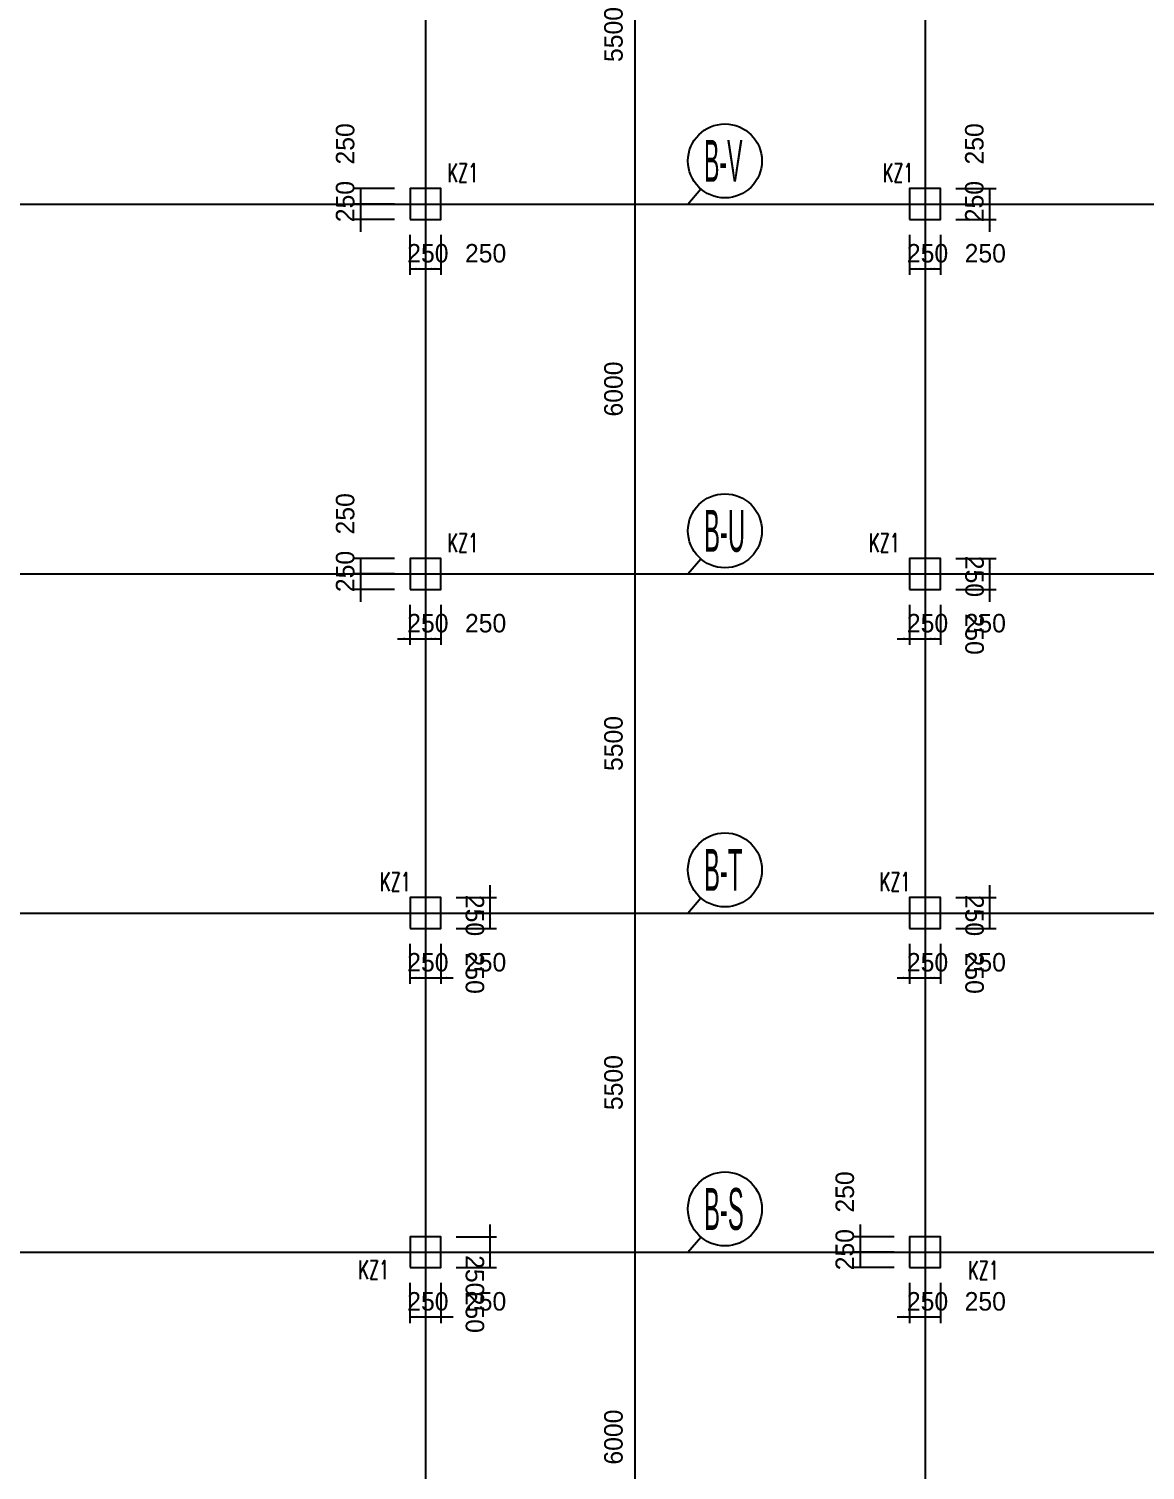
# Model space of a CAD drawing. Extents: x 387171 to 699106, y 11966 to 245688.
# Drawn here: x 556629 to 574726, y 175551 to 198930 of the extents above; entities that cross this region are included whole.
import ezdxf

# ---------------------------------------------------------------- set-up
doc = ezdxf.new("R2010")
doc.units = 0
doc.header["$LTSCALE"] = 100
doc.header["$MEASUREMENT"] = 0
for name, color, linetype in [('COLU', 7, 'Continuous'), ('DIM', 3, 'Continuous'), ('DOTE', 253, 'Continuous'), ('L-AXIS', 3, 'Continuous'), ('NUM', 7, 'Continuous')]:
    doc.layers.add(name, color=color, linetype=linetype)
doc.styles.get("Standard").update_dxf_attribs({"font": 'standard'})
doc.styles.add('tk', font='tk')
doc.dimstyles.get("Standard").update_dxf_attribs({"dimtxt": 300, "dimasz": 100, "dimexe": 100, "dimexo": 250, "dimgap": 100, "dimtad": 0, "dimtoh": 1, "dimdec": 0, "dimdsep": 46, "dimcen": 0.09, "dimclrt": 7, "dimadec": 0, "dimazin": 0, "dimtfac": 1, "dimtdec": 4, "dimtofl": 0, "dimtmove": 0, "dimatfit": 3, "dimfxl": 1, "dimtolj": 1, "dimtzin": 0, "dimarcsym": 0})

# ---------------------------------------------------------------- blocks, each defined once
blk = doc.blocks.new('*D580')
at = {"layer": 'L-AXIS', "color": 0, "linetype": 'ByBlock', "lineweight": -2}
for p, q in [((565446, 190088), (566558, 190088)), ((566458, 184588), (566458, 190088)), ((565446, 184588), (566558, 184588))]:
    blk.add_line(p, q, dxfattribs=at)
for points in [[(566458, 190088), (566474, 189988), (566441, 189988)], [(566458, 184588), (566441, 184688), (566474, 184688)]]:
    blk.add_solid(points, dxfattribs=at)
at = {"layer": 'L-AXIS', "color": 7, "linetype": 'Continuous', "lineweight": -2, "insert": (566108, 187338), "char_height": 300, "width": 780, "attachment_point": 5, "rotation": 90, "style": 'tk'}
blk.add_mtext('5500', dxfattribs=at)
blk = doc.blocks.new('_AXISO')
blk.add_circle((0, 0), 0.5)
blk = doc.blocks.new('*D472')
at = {"layer": 'L-AXIS', "color": 0, "linetype": 'ByBlock', "lineweight": -2}
for p, q in [((565446, 184588), (566558, 184588)), ((566458, 179088), (566458, 184588)), ((565446, 179088), (566558, 179088))]:
    blk.add_line(p, q, dxfattribs=at)
for points in [[(566458, 184588), (566474, 184488), (566441, 184488)], [(566458, 179088), (566441, 179188), (566474, 179188)]]:
    blk.add_solid(points, dxfattribs=at)
at = {"layer": 'L-AXIS', "color": 7, "linetype": 'Continuous', "lineweight": -2, "insert": (566108, 181838), "char_height": 300, "width": 780, "attachment_point": 5, "rotation": 90, "style": 'tk'}
blk.add_mtext('5500', dxfattribs=at)
blk = doc.blocks.new('*D1423')
at = {"layer": 'L-AXIS', "color": 0, "linetype": 'ByBlock', "lineweight": -2}
for p, q in [((565446, 179088), (566558, 179088)), ((566458, 173088), (566458, 179088)), ((565446, 173088), (566558, 173088))]:
    blk.add_line(p, q, dxfattribs=at)
for points in [[(566458, 179088), (566474, 178988), (566441, 178988)], [(566458, 173088), (566441, 173188), (566474, 173188)]]:
    blk.add_solid(points, dxfattribs=at)
at = {"layer": 'L-AXIS', "color": 7, "linetype": 'Continuous', "lineweight": -2, "insert": (566108, 176088), "char_height": 300, "width": 770, "attachment_point": 5, "rotation": 90, "style": 'tk'}
blk.add_mtext('6000', dxfattribs=at)
blk = doc.blocks.new('*D999')
at = {"layer": 'L-AXIS', "color": 0, "linetype": 'ByBlock', "lineweight": -2}
for p, q in [((565446, 201588), (566558, 201588)), ((566458, 196088), (566458, 201588)), ((565446, 196088), (566558, 196088))]:
    blk.add_line(p, q, dxfattribs=at)
for points in [[(566458, 201588), (566474, 201488), (566441, 201488)], [(566458, 196088), (566441, 196188), (566474, 196188)]]:
    blk.add_solid(points, dxfattribs=at)
at = {"layer": 'L-AXIS', "color": 7, "linetype": 'Continuous', "lineweight": -2, "insert": (566108, 198838), "char_height": 300, "width": 780, "attachment_point": 5, "rotation": 90, "style": 'tk'}
blk.add_mtext('5500', dxfattribs=at)
blk = doc.blocks.new('*D2649')
at = {"layer": 'L-AXIS', "color": 0, "linetype": 'ByBlock', "lineweight": -2}
for p, q in [((565446, 196088), (566558, 196088)), ((566458, 190088), (566458, 196088)), ((565446, 190088), (566558, 190088))]:
    blk.add_line(p, q, dxfattribs=at)
for points in [[(566458, 196088), (566474, 195988), (566441, 195988)], [(566458, 190088), (566441, 190188), (566474, 190188)]]:
    blk.add_solid(points, dxfattribs=at)
at = {"layer": 'L-AXIS', "color": 7, "linetype": 'Continuous', "lineweight": -2, "insert": (566108, 193088), "char_height": 300, "width": 770, "attachment_point": 5, "rotation": 90, "style": 'tk'}
blk.add_mtext('6000', dxfattribs=at)
blk = doc.blocks.new('*D979')
at = {"layer": 'DIM', "color": 0, "linetype": 'ByBlock', "lineweight": -2}
for p, q in [((562558, 196338), (561908, 196338)), ((562008, 196338), (562008, 196088)), ((562558, 196088), (561908, 196088))]:
    blk.add_line(p, q, dxfattribs=at)
for points in [[(562008, 196338), (562025, 196238), (561991, 196238)], [(562008, 196088), (561991, 196188), (562025, 196188)]]:
    blk.add_solid(points, dxfattribs=at)
at = {"layer": 'DIM', "color": 7, "linetype": 'Continuous', "lineweight": -2, "insert": (561758, 197064), "char_height": 300, "width": 566.67, "attachment_point": 5, "rotation": 90, "style": 'tk'}
blk.add_mtext('250', dxfattribs=at)
blk = doc.blocks.new('*D1875')
at = {"layer": 'DIM', "color": 0, "linetype": 'ByBlock', "lineweight": -2}
for p, q in [((562008, 196288), (562008, 195638)), ((562558, 196088), (561908, 196088)), ((562558, 195838), (561908, 195838))]:
    blk.add_line(p, q, dxfattribs=at)
for points in [[(562008, 196088), (561991, 196188), (562025, 196188)], [(562008, 195838), (562025, 195738), (561991, 195738)]]:
    blk.add_solid(points, dxfattribs=at)
at = {"layer": 'DIM', "color": 7, "linetype": 'Continuous', "lineweight": -2, "insert": (561758, 196128), "char_height": 300, "width": 566.67, "attachment_point": 5, "rotation": 90, "style": 'tk'}
blk.add_mtext('250', dxfattribs=at)
blk = doc.blocks.new('*D1541')
at = {"layer": 'DIM', "color": 0, "linetype": 'ByBlock', "lineweight": -2}
for p, q in [((562808, 195588), (562808, 194938)), ((563058, 195588), (563058, 194938)), ((562808, 195038), (563058, 195038))]:
    blk.add_line(p, q, dxfattribs=at)
for points in [[(562808, 195038), (562908, 195055), (562908, 195021)], [(563058, 195038), (562958, 195021), (562958, 195055)]]:
    blk.add_solid(points, dxfattribs=at)
at = {"layer": 'DIM', "color": 7, "linetype": 'Continuous', "lineweight": -2, "insert": (563098, 195288), "char_height": 300, "width": 566.67, "attachment_point": 5, "style": 'tk'}
blk.add_mtext('250', dxfattribs=at)
blk = doc.blocks.new('*D1429')
at = {"layer": 'DIM', "color": 0, "linetype": 'ByBlock', "lineweight": -2}
for p, q in [((563058, 195588), (563058, 194938)), ((563308, 195588), (563308, 194938)), ((563058, 195038), (563308, 195038))]:
    blk.add_line(p, q, dxfattribs=at)
for points in [[(563058, 195038), (563158, 195055), (563158, 195021)], [(563308, 195038), (563208, 195021), (563208, 195055)]]:
    blk.add_solid(points, dxfattribs=at)
at = {"layer": 'DIM', "color": 7, "linetype": 'Continuous', "lineweight": -2, "insert": (564034, 195288), "char_height": 300, "width": 566.67, "attachment_point": 5, "style": 'tk'}
blk.add_mtext('250', dxfattribs=at)
blk = doc.blocks.new('*D2320')
at = {"layer": 'DIM', "color": 0, "linetype": 'ByBlock', "lineweight": -2}
for p, q in [((570908, 195588), (570908, 194938)), ((571158, 195588), (571158, 194938)), ((570908, 195038), (571158, 195038))]:
    blk.add_line(p, q, dxfattribs=at)
for points in [[(570908, 195038), (571008, 195055), (571008, 195021)], [(571158, 195038), (571058, 195021), (571058, 195055)]]:
    blk.add_solid(points, dxfattribs=at)
at = {"layer": 'DIM', "color": 7, "linetype": 'Continuous', "lineweight": -2, "insert": (571198, 195288), "char_height": 300, "width": 566.67, "attachment_point": 5, "style": 'tk'}
blk.add_mtext('250', dxfattribs=at)
blk = doc.blocks.new('*D1915')
at = {"layer": 'DIM', "color": 0, "linetype": 'ByBlock', "lineweight": -2}
for p, q in [((571158, 195588), (571158, 194938)), ((571408, 195588), (571408, 194938)), ((571158, 195038), (571408, 195038))]:
    blk.add_line(p, q, dxfattribs=at)
for points in [[(571158, 195038), (571258, 195055), (571258, 195021)], [(571408, 195038), (571308, 195021), (571308, 195055)]]:
    blk.add_solid(points, dxfattribs=at)
at = {"layer": 'DIM', "color": 7, "linetype": 'Continuous', "lineweight": -2, "insert": (572134, 195288), "char_height": 300, "width": 566.67, "attachment_point": 5, "style": 'tk'}
blk.add_mtext('250', dxfattribs=at)
blk = doc.blocks.new('*D3076')
at = {"layer": 'DIM', "color": 0, "linetype": 'ByBlock', "lineweight": -2}
for p, q in [((572208, 195638), (572208, 196288)), ((571658, 196088), (572308, 196088)), ((571658, 195838), (572308, 195838))]:
    blk.add_line(p, q, dxfattribs=at)
for points in [[(572208, 196088), (572191, 196188), (572225, 196188)], [(572208, 195838), (572225, 195738), (572191, 195738)]]:
    blk.add_solid(points, dxfattribs=at)
at = {"layer": 'DIM', "color": 7, "linetype": 'Continuous', "lineweight": -2, "insert": (571958, 196128), "char_height": 300, "width": 566.67, "attachment_point": 5, "rotation": 90, "style": 'tk'}
blk.add_mtext('250', dxfattribs=at)
blk = doc.blocks.new('*D2801')
at = {"layer": 'DIM', "color": 0, "linetype": 'ByBlock', "lineweight": -2}
for p, q in [((571658, 196338), (572308, 196338)), ((572208, 196088), (572208, 196338)), ((571658, 196088), (572308, 196088))]:
    blk.add_line(p, q, dxfattribs=at)
for points in [[(572208, 196338), (572225, 196238), (572191, 196238)], [(572208, 196088), (572191, 196188), (572225, 196188)]]:
    blk.add_solid(points, dxfattribs=at)
at = {"layer": 'DIM', "color": 7, "linetype": 'Continuous', "lineweight": -2, "insert": (571958, 197064), "char_height": 300, "width": 566.67, "attachment_point": 5, "rotation": 90, "style": 'tk'}
blk.add_mtext('250', dxfattribs=at)
blk = doc.blocks.new('*D1912')
at = {"layer": 'DIM', "color": 0, "linetype": 'ByBlock', "lineweight": -2}
for p, q in [((562558, 190338), (561908, 190338)), ((562008, 190338), (562008, 190088)), ((562558, 190088), (561908, 190088))]:
    blk.add_line(p, q, dxfattribs=at)
for points in [[(562008, 190338), (562025, 190238), (561991, 190238)], [(562008, 190088), (561991, 190188), (562025, 190188)]]:
    blk.add_solid(points, dxfattribs=at)
at = {"layer": 'DIM', "color": 7, "linetype": 'Continuous', "lineweight": -2, "insert": (561758, 191064), "char_height": 300, "width": 566.67, "attachment_point": 5, "rotation": 90, "style": 'tk'}
blk.add_mtext('250', dxfattribs=at)
blk = doc.blocks.new('*D2839')
at = {"layer": 'DIM', "color": 0, "linetype": 'ByBlock', "lineweight": -2}
for p, q in [((562558, 190088), (561908, 190088)), ((562008, 190288), (562008, 189638)), ((562558, 189838), (561908, 189838))]:
    blk.add_line(p, q, dxfattribs=at)
for points in [[(562008, 190088), (561991, 190188), (562025, 190188)], [(562008, 189838), (562025, 189738), (561991, 189738)]]:
    blk.add_solid(points, dxfattribs=at)
at = {"layer": 'DIM', "color": 7, "linetype": 'Continuous', "lineweight": -2, "insert": (561758, 190128), "char_height": 300, "width": 566.67, "attachment_point": 5, "rotation": 90, "style": 'tk'}
blk.add_mtext('250', dxfattribs=at)
blk = doc.blocks.new('*D2799')
at = {"layer": 'DIM', "color": 0, "linetype": 'ByBlock', "lineweight": -2}
for p, q in [((562808, 189588), (562808, 188938)), ((563058, 189588), (563058, 188938)), ((562608, 189038), (563258, 189038))]:
    blk.add_line(p, q, dxfattribs=at)
for points in [[(562808, 189038), (562708, 189021), (562708, 189055)], [(563058, 189038), (563158, 189055), (563158, 189021)]]:
    blk.add_solid(points, dxfattribs=at)
at = {"layer": 'DIM', "color": 7, "linetype": 'Continuous', "lineweight": -2, "insert": (563098, 189288), "char_height": 300, "width": 566.67, "attachment_point": 5, "style": 'tk'}
blk.add_mtext('250', dxfattribs=at)
blk = doc.blocks.new('*D3569')
at = {"layer": 'DIM', "color": 0, "linetype": 'ByBlock', "lineweight": -2}
for p, q in [((563058, 189588), (563058, 188938)), ((563308, 189588), (563308, 188938)), ((563058, 189038), (563308, 189038))]:
    blk.add_line(p, q, dxfattribs=at)
for points in [[(563058, 189038), (563158, 189055), (563158, 189021)], [(563308, 189038), (563208, 189021), (563208, 189055)]]:
    blk.add_solid(points, dxfattribs=at)
at = {"layer": 'DIM', "color": 7, "linetype": 'Continuous', "lineweight": -2, "insert": (564034, 189288), "char_height": 300, "width": 566.67, "attachment_point": 5, "style": 'tk'}
blk.add_mtext('250', dxfattribs=at)
blk = doc.blocks.new('*D3304')
at = {"layer": 'DIM', "color": 0, "linetype": 'ByBlock', "lineweight": -2}
for p, q in [((570908, 189588), (570908, 188938)), ((571158, 189588), (571158, 188938)), ((570708, 189038), (571358, 189038))]:
    blk.add_line(p, q, dxfattribs=at)
for points in [[(570908, 189038), (570808, 189021), (570808, 189055)], [(571158, 189038), (571258, 189055), (571258, 189021)]]:
    blk.add_solid(points, dxfattribs=at)
at = {"layer": 'DIM', "color": 7, "linetype": 'Continuous', "lineweight": -2, "insert": (571198, 189288), "char_height": 300, "width": 566.67, "attachment_point": 5, "style": 'tk'}
blk.add_mtext('250', dxfattribs=at)
blk = doc.blocks.new('*D3190')
at = {"layer": 'DIM', "color": 0, "linetype": 'ByBlock', "lineweight": -2}
for p, q in [((571158, 189588), (571158, 188938)), ((571408, 189588), (571408, 188938)), ((571158, 189038), (571408, 189038))]:
    blk.add_line(p, q, dxfattribs=at)
for points in [[(571158, 189038), (571258, 189055), (571258, 189021)], [(571408, 189038), (571308, 189021), (571308, 189055)]]:
    blk.add_solid(points, dxfattribs=at)
at = {"layer": 'DIM', "color": 7, "linetype": 'Continuous', "lineweight": -2, "insert": (572134, 189288), "char_height": 300, "width": 566.67, "attachment_point": 5, "style": 'tk'}
blk.add_mtext('250', dxfattribs=at)
blk = doc.blocks.new('*D3983')
at = {"layer": 'DIM', "color": 0, "linetype": 'ByBlock', "lineweight": -2}
for p, q in [((571658, 190088), (572308, 190088)), ((572208, 189638), (572208, 190288)), ((571658, 189838), (572308, 189838))]:
    blk.add_line(p, q, dxfattribs=at)
for points in [[(572208, 190088), (572191, 190188), (572225, 190188)], [(572208, 189838), (572225, 189738), (572191, 189738)]]:
    blk.add_solid(points, dxfattribs=at)
at = {"layer": 'DIM', "color": 7, "linetype": 'Continuous', "lineweight": -2, "insert": (571958, 189112), "char_height": 300, "width": 566.67, "attachment_point": 5, "rotation": 270, "style": 'tk'}
blk.add_mtext('250', dxfattribs=at)
blk = doc.blocks.new('*D3726')
at = {"layer": 'DIM', "color": 0, "linetype": 'ByBlock', "lineweight": -2}
for p, q in [((571658, 190338), (572308, 190338)), ((572208, 190088), (572208, 190338)), ((571658, 190088), (572308, 190088))]:
    blk.add_line(p, q, dxfattribs=at)
for points in [[(572208, 190338), (572225, 190238), (572191, 190238)], [(572208, 190088), (572191, 190188), (572225, 190188)]]:
    blk.add_solid(points, dxfattribs=at)
at = {"layer": 'DIM', "color": 7, "linetype": 'Continuous', "lineweight": -2, "insert": (571958, 190048), "char_height": 300, "width": 566.67, "attachment_point": 5, "rotation": 270, "style": 'tk'}
blk.add_mtext('250', dxfattribs=at)
blk = doc.blocks.new('*D3189')
at = {"layer": 'DIM', "color": 0, "linetype": 'ByBlock', "lineweight": -2}
for p, q in [((562808, 184088), (562808, 183438)), ((563058, 184088), (563058, 183438)), ((562808, 183538), (563058, 183538))]:
    blk.add_line(p, q, dxfattribs=at)
for points in [[(562808, 183538), (562908, 183555), (562908, 183521)], [(563058, 183538), (562958, 183521), (562958, 183555)]]:
    blk.add_solid(points, dxfattribs=at)
at = {"layer": 'DIM', "color": 7, "linetype": 'Continuous', "lineweight": -2, "insert": (563098, 183788), "char_height": 300, "width": 566.67, "attachment_point": 5, "style": 'tk'}
blk.add_mtext('250', dxfattribs=at)
blk = doc.blocks.new('*D4066')
at = {"layer": 'DIM', "color": 0, "linetype": 'ByBlock', "lineweight": -2}
for p, q in [((563058, 184088), (563058, 183438)), ((563308, 184088), (563308, 183438)), ((562858, 183538), (563508, 183538))]:
    blk.add_line(p, q, dxfattribs=at)
for points in [[(563058, 183538), (562958, 183521), (562958, 183555)], [(563308, 183538), (563408, 183555), (563408, 183521)]]:
    blk.add_solid(points, dxfattribs=at)
at = {"layer": 'DIM', "color": 7, "linetype": 'Continuous', "lineweight": -2, "insert": (564034, 183788), "char_height": 300, "width": 566.67, "attachment_point": 5, "style": 'tk'}
blk.add_mtext('250', dxfattribs=at)
blk = doc.blocks.new('*D3725')
at = {"layer": 'DIM', "color": 0, "linetype": 'ByBlock', "lineweight": -2}
for p, q in [((563558, 184588), (564208, 184588)), ((564108, 184338), (564108, 184588)), ((563558, 184338), (564208, 184338))]:
    blk.add_line(p, q, dxfattribs=at)
for points in [[(564108, 184588), (564125, 184488), (564091, 184488)], [(564108, 184338), (564091, 184438), (564125, 184438)]]:
    blk.add_solid(points, dxfattribs=at)
at = {"layer": 'DIM', "color": 7, "linetype": 'Continuous', "lineweight": -2, "insert": (563858, 183612), "char_height": 300, "width": 566.67, "attachment_point": 5, "rotation": 270, "style": 'tk'}
blk.add_mtext('250', dxfattribs=at)
blk = doc.blocks.new('*D16')
at = {"layer": 'DIM', "color": 0, "linetype": 'ByBlock', "lineweight": -2}
for p, q in [((564108, 184388), (564108, 185038)), ((563558, 184838), (564208, 184838)), ((563558, 184588), (564208, 184588))]:
    blk.add_line(p, q, dxfattribs=at)
for points in [[(564108, 184838), (564091, 184938), (564125, 184938)], [(564108, 184588), (564125, 184488), (564091, 184488)]]:
    blk.add_solid(points, dxfattribs=at)
at = {"layer": 'DIM', "color": 7, "linetype": 'Continuous', "lineweight": -2, "insert": (563858, 184548), "char_height": 300, "width": 566.67, "attachment_point": 5, "rotation": 270, "style": 'tk'}
blk.add_mtext('250', dxfattribs=at)
blk = doc.blocks.new('*D4528')
at = {"layer": 'DIM', "color": 0, "linetype": 'ByBlock', "lineweight": -2}
for p, q in [((570908, 184088), (570908, 183438)), ((571158, 184088), (571158, 183438)), ((570708, 183538), (571358, 183538))]:
    blk.add_line(p, q, dxfattribs=at)
for points in [[(570908, 183538), (570808, 183521), (570808, 183555)], [(571158, 183538), (571258, 183555), (571258, 183521)]]:
    blk.add_solid(points, dxfattribs=at)
at = {"layer": 'DIM', "color": 7, "linetype": 'Continuous', "lineweight": -2, "insert": (571198, 183788), "char_height": 300, "width": 566.67, "attachment_point": 5, "style": 'tk'}
blk.add_mtext('250', dxfattribs=at)
blk = doc.blocks.new('*D536')
at = {"layer": 'DIM', "color": 0, "linetype": 'ByBlock', "lineweight": -2}
for p, q in [((571158, 184088), (571158, 183438)), ((571408, 184088), (571408, 183438)), ((571158, 183538), (571408, 183538))]:
    blk.add_line(p, q, dxfattribs=at)
for points in [[(571158, 183538), (571258, 183555), (571258, 183521)], [(571408, 183538), (571308, 183521), (571308, 183555)]]:
    blk.add_solid(points, dxfattribs=at)
at = {"layer": 'DIM', "color": 7, "linetype": 'Continuous', "lineweight": -2, "insert": (572134, 183788), "char_height": 300, "width": 566.67, "attachment_point": 5, "style": 'tk'}
blk.add_mtext('250', dxfattribs=at)
blk = doc.blocks.new('*D485')
at = {"layer": 'DIM', "color": 0, "linetype": 'ByBlock', "lineweight": -2}
for p, q in [((571658, 184588), (572308, 184588)), ((572208, 184338), (572208, 184588)), ((571658, 184338), (572308, 184338))]:
    blk.add_line(p, q, dxfattribs=at)
for points in [[(572208, 184588), (572225, 184488), (572191, 184488)], [(572208, 184338), (572191, 184438), (572225, 184438)]]:
    blk.add_solid(points, dxfattribs=at)
at = {"layer": 'DIM', "color": 7, "linetype": 'Continuous', "lineweight": -2, "insert": (571958, 183612), "char_height": 300, "width": 566.67, "attachment_point": 5, "rotation": 270, "style": 'tk'}
blk.add_mtext('250', dxfattribs=at)
blk = doc.blocks.new('*D214')
at = {"layer": 'DIM', "color": 0, "linetype": 'ByBlock', "lineweight": -2}
for p, q in [((572208, 184388), (572208, 185038)), ((571658, 184838), (572308, 184838)), ((571658, 184588), (572308, 184588))]:
    blk.add_line(p, q, dxfattribs=at)
for points in [[(572208, 184838), (572191, 184938), (572225, 184938)], [(572208, 184588), (572225, 184488), (572191, 184488)]]:
    blk.add_solid(points, dxfattribs=at)
at = {"layer": 'DIM', "color": 7, "linetype": 'Continuous', "lineweight": -2, "insert": (571958, 184548), "char_height": 300, "width": 566.67, "attachment_point": 5, "rotation": 270, "style": 'tk'}
blk.add_mtext('250', dxfattribs=at)
blk = doc.blocks.new('*D130')
at = {"layer": 'DIM', "color": 0, "linetype": 'ByBlock', "lineweight": -2}
for p, q in [((562808, 178588), (562808, 177938)), ((563058, 178588), (563058, 177938)), ((562808, 178038), (563058, 178038))]:
    blk.add_line(p, q, dxfattribs=at)
for points in [[(562808, 178038), (562908, 178055), (562908, 178021)], [(563058, 178038), (562958, 178021), (562958, 178055)]]:
    blk.add_solid(points, dxfattribs=at)
at = {"layer": 'DIM', "color": 7, "linetype": 'Continuous', "lineweight": -2, "insert": (563098, 178288), "char_height": 300, "width": 566.67, "attachment_point": 5, "style": 'tk'}
blk.add_mtext('250', dxfattribs=at)
blk = doc.blocks.new('*D944')
at = {"layer": 'DIM', "color": 0, "linetype": 'ByBlock', "lineweight": -2}
for p, q in [((563058, 178588), (563058, 177938)), ((563308, 178588), (563308, 177938)), ((562858, 178038), (563508, 178038))]:
    blk.add_line(p, q, dxfattribs=at)
for points in [[(563058, 178038), (562958, 178021), (562958, 178055)], [(563308, 178038), (563408, 178055), (563408, 178021)]]:
    blk.add_solid(points, dxfattribs=at)
at = {"layer": 'DIM', "color": 7, "linetype": 'Continuous', "lineweight": -2, "insert": (564034, 178288), "char_height": 300, "width": 566.67, "attachment_point": 5, "style": 'tk'}
blk.add_mtext('250', dxfattribs=at)
blk = doc.blocks.new('*D647')
at = {"layer": 'DIM', "color": 0, "linetype": 'ByBlock', "lineweight": -2}
for p, q in [((563558, 179088), (564208, 179088)), ((564108, 178838), (564108, 179088)), ((563558, 178838), (564208, 178838))]:
    blk.add_line(p, q, dxfattribs=at)
for points in [[(564108, 179088), (564125, 178988), (564091, 178988)], [(564108, 178838), (564091, 178938), (564125, 178938)]]:
    blk.add_solid(points, dxfattribs=at)
at = {"layer": 'DIM', "color": 7, "linetype": 'Continuous', "lineweight": -2, "insert": (563858, 178112), "char_height": 300, "width": 566.67, "attachment_point": 5, "rotation": 270, "style": 'tk'}
blk.add_mtext('250', dxfattribs=at)
blk = doc.blocks.new('*D1753')
at = {"layer": 'DIM', "color": 0, "linetype": 'ByBlock', "lineweight": -2}
for p, q in [((563558, 179338), (564208, 179338)), ((564108, 178888), (564108, 179538)), ((563558, 179088), (564208, 179088))]:
    blk.add_line(p, q, dxfattribs=at)
for points in [[(564108, 179338), (564091, 179438), (564125, 179438)], [(564108, 179088), (564125, 178988), (564091, 178988)]]:
    blk.add_solid(points, dxfattribs=at)
at = {"layer": 'DIM', "color": 7, "linetype": 'Continuous', "lineweight": -2, "insert": (563858, 178705), "char_height": 300, "width": 566.67, "attachment_point": 5, "rotation": 270, "style": 'tk'}
blk.add_mtext('250', dxfattribs=at)
blk = doc.blocks.new('*D1402')
at = {"layer": 'DIM', "color": 0, "linetype": 'ByBlock', "lineweight": -2}
for p, q in [((570658, 179338), (570008, 179338)), ((570108, 179538), (570108, 178888)), ((570658, 179088), (570008, 179088))]:
    blk.add_line(p, q, dxfattribs=at)
for points in [[(570108, 179338), (570091, 179438), (570125, 179438)], [(570108, 179088), (570125, 178988), (570091, 178988)]]:
    blk.add_solid(points, dxfattribs=at)
at = {"layer": 'DIM', "color": 7, "linetype": 'Continuous', "lineweight": -2, "insert": (569858, 180064), "char_height": 300, "width": 566.67, "attachment_point": 5, "rotation": 90, "style": 'tk'}
blk.add_mtext('250', dxfattribs=at)
blk = doc.blocks.new('*D2283')
at = {"layer": 'DIM', "color": 0, "linetype": 'ByBlock', "lineweight": -2}
for p, q in [((570658, 179088), (570008, 179088)), ((570108, 179088), (570108, 178838)), ((570658, 178838), (570008, 178838))]:
    blk.add_line(p, q, dxfattribs=at)
for points in [[(570108, 179088), (570125, 178988), (570091, 178988)], [(570108, 178838), (570091, 178938), (570125, 178938)]]:
    blk.add_solid(points, dxfattribs=at)
at = {"layer": 'DIM', "color": 7, "linetype": 'Continuous', "lineweight": -2, "insert": (569858, 179128), "char_height": 300, "width": 566.67, "attachment_point": 5, "rotation": 90, "style": 'tk'}
blk.add_mtext('250', dxfattribs=at)
blk = doc.blocks.new('*D2166')
at = {"layer": 'DIM', "color": 0, "linetype": 'ByBlock', "lineweight": -2}
for p, q in [((570908, 178588), (570908, 177938)), ((571158, 178588), (571158, 177938)), ((570708, 178038), (571358, 178038))]:
    blk.add_line(p, q, dxfattribs=at)
for points in [[(570908, 178038), (570808, 178021), (570808, 178055)], [(571158, 178038), (571258, 178055), (571258, 178021)]]:
    blk.add_solid(points, dxfattribs=at)
at = {"layer": 'DIM', "color": 7, "linetype": 'Continuous', "lineweight": -2, "insert": (571198, 178288), "char_height": 300, "width": 566.67, "attachment_point": 5, "style": 'tk'}
blk.add_mtext('250', dxfattribs=at)
blk = doc.blocks.new('*D1903')
at = {"layer": 'DIM', "color": 0, "linetype": 'ByBlock', "lineweight": -2}
for p, q in [((571158, 178588), (571158, 177938)), ((571408, 178588), (571408, 177938)), ((571158, 178038), (571408, 178038))]:
    blk.add_line(p, q, dxfattribs=at)
for points in [[(571158, 178038), (571258, 178055), (571258, 178021)], [(571408, 178038), (571308, 178021), (571308, 178055)]]:
    blk.add_solid(points, dxfattribs=at)
at = {"layer": 'DIM', "color": 7, "linetype": 'Continuous', "lineweight": -2, "insert": (572134, 178288), "char_height": 300, "width": 566.67, "attachment_point": 5, "style": 'tk'}
blk.add_mtext('250', dxfattribs=at)

msp = doc.modelspace()

# ---------------------------------------------------------------- linework, layer by layer
at = {"layer": 'COLU'}
for points in [[(562808.1, 195837.9), (563308.1, 195837.9), (563308.1, 196337.9), (562808.1, 196337.9)], [(570908.1, 195837.9), (571408.1, 195837.9), (571408.1, 196337.9), (570908.1, 196337.9)], [(562808.1, 189837.9), (563308.1, 189837.9), (563308.1, 190337.9), (562808.1, 190337.9)], [(570908.1, 189837.9), (571408.1, 189837.9), (571408.1, 190337.9), (570908.1, 190337.9)], [(562808.1, 184337.9), (563308.1, 184337.9), (563308.1, 184837.9), (562808.1, 184837.9)], [(570908.1, 184337.9), (571408.1, 184337.9), (571408.1, 184837.9), (570908.1, 184837.9)], [(562808.1, 178837.9), (563308.1, 178837.9), (563308.1, 179337.9), (562808.1, 179337.9)], [(570908.1, 178837.9), (571408.1, 178837.9), (571408.1, 179337.9), (570908.1, 179337.9)]]:
    msp.add_lwpolyline(points, close=True, dxfattribs=at)
at = {"layer": 'DOTE'}
for p, q in [((571158.1, 213087.9), (571158.1, 94087.9)), ((563058.1, 210429.3), (563058.1, 84089.2)), ((534043.3, 196087.9), (664518.6, 196087.9)), ((534043.3, 190087.9), (664518.6, 190087.9)), ((534043.3, 184587.9), (581889.7, 184587.9)), ((517702.3, 179087.9), (579258.1, 179087.9))]:
    msp.add_line(p, q, dxfattribs=at)
at = {"layer": 'L-AXIS'}
for p, q in [((567313.6, 196087.9), (567523.1, 196332.4)), ((565446, 196087.9), (567313.6, 196087.9)), ((567313.6, 190087.9), (567523.1, 190332.4)), ((565446, 190087.9), (567313.6, 190087.9)), ((567313.6, 184587.9), (567523.1, 184832.4)), ((565446, 184587.9), (567313.6, 184587.9)), ((567313.6, 179087.9), (567523.1, 179332.4)), ((565446, 179087.9), (567313.6, 179087.9))]:
    msp.add_line(p, q, dxfattribs=at)

# ---------------------------------------------------------------- block references
ref = msp.add_blockref('_AXISO', (567913.6, 196787.9), dxfattribs=dict(at, xscale=1199.999999999997, yscale=1200, rotation=359.9996457873818))
ref.add_attrib('A', 'B-V', (567574.2, 196448.5), dxfattribs={"height": 678.82, "style": 'tk', "width": 0.412698})
ref = msp.add_blockref('_AXISO', (567913.6, 190787.9), dxfattribs=dict(at, xscale=1199.999999999997, yscale=1200, rotation=359.9996457873818))
ref.add_attrib('A', 'B-U', (567574.2, 190448.5), dxfattribs={"height": 678.82, "style": 'tk', "width": 0.42623})
ref = msp.add_blockref('_AXISO', (567913.6, 185287.9), dxfattribs=dict(at, xscale=1199.999999999997, yscale=1200, rotation=359.9996457873818))
ref.add_attrib('A', 'B-T', (567574.2, 184948.5), dxfattribs={"height": 678.82, "style": 'tk', "width": 0.42623})
ref = msp.add_blockref('_AXISO', (567913.6, 179787.9), dxfattribs=dict(at, xscale=1199.999999999997, yscale=1200, rotation=359.9996457873818))
ref.add_attrib('A', 'B-S', (567574.2, 179448.5), dxfattribs={"height": 678.82, "style": 'tk', "width": 0.42623})

# ---------------------------------------------------------------- texts
at = {"layer": 'NUM', "color": 200, "width": 0.7}
for p in [(563414.1, 196444), (570470.4, 196444), (563414.1, 190444), (570247.6, 190444), (562321.2, 184944), (570421.2, 184944), (561969.3, 178651.9), (571853.6, 178642.2)]:
    msp.add_text('KZ1', height=300, dxfattribs=at).set_placement(p)

# ---------------------------------------------------------------- dimensions: what is measured, and where the dimension line sits
at = {"layer": 'DIM', "color": 200}
for p1, p2, picture, middle in [((562808.1, 196337.9), (562808.1, 196087.9), '*D979', (561758.1, 196556)), ((571408.1, 196087.9), (571408.1, 196337.9), '*D2801', (571958.1, 196556)), ((562808.1, 196087.9), (562808.1, 195837.9), '*D1875', (561758.1, 195619.9)), ((571408.1, 195837.9), (571408.1, 196087.9), '*D3076', (571958.1, 195619.9)), ((562808.1, 195837.9), (563058.1, 195837.9), '*D1541', (562590, 195287.9)), ((563058.1, 195837.9), (563308.1, 195837.9), '*D1429', (563526.1, 195287.9)), ((570908.1, 195837.9), (571158.1, 195837.9), '*D2320', (570690, 195287.9)), ((571158.1, 195837.9), (571408.1, 195837.9), '*D1915', (571626.1, 195287.9)), ((562808.1, 190337.9), (562808.1, 190087.9), '*D1912', (561758.1, 190556)), ((571408.1, 190087.9), (571408.1, 190337.9), '*D3726', (571958.1, 190556)), ((562808.1, 190087.9), (562808.1, 189837.9), '*D2839', (561758.1, 189619.9)), ((571408.1, 189837.9), (571408.1, 190087.9), '*D3983', (571958.1, 189619.9)), ((562808.1, 189837.9), (563058.1, 189837.9), '*D2799', (562590, 189287.9)), ((563058.1, 189837.9), (563308.1, 189837.9), '*D3569', (563526.1, 189287.9)), ((570908.1, 189837.9), (571158.1, 189837.9), '*D3304', (570690, 189287.9)), ((571158.1, 189837.9), (571408.1, 189837.9), '*D3190', (571626.1, 189287.9)), ((563308.1, 184587.9), (563308.1, 184837.9), '*D16', (563858.1, 185056)), ((571408.1, 184587.9), (571408.1, 184837.9), '*D214', (571958.1, 185056)), ((563308.1, 184337.9), (563308.1, 184587.9), '*D3725', (563858.1, 184119.9)), ((571408.1, 184337.9), (571408.1, 184587.9), '*D485', (571958.1, 184119.9)), ((562808.1, 184337.9), (563058.1, 184337.9), '*D3189', (562590, 183787.9)), ((563058.1, 184337.9), (563308.1, 184337.9), '*D4066', (563526.1, 183787.9)), ((570908.1, 184337.9), (571158.1, 184337.9), '*D4528', (570690, 183787.9)), ((571158.1, 184337.9), (571408.1, 184337.9), '*D536', (571626.1, 183787.9)), ((570908.1, 179337.9), (570908.1, 179087.9), '*D1402', (569858.1, 179556)), ((563308.1, 179087.9), (563308.1, 179337.9), '*D1753', (563858.1, 179212.9)), ((570908.1, 179087.9), (570908.1, 178837.9), '*D2283', (569858.1, 178619.9)), ((563308.1, 178837.9), (563308.1, 179087.9), '*D647', (563858.1, 178619.9)), ((562808.1, 178837.9), (563058.1, 178837.9), '*D130', (562590, 178287.9)), ((563058.1, 178837.9), (563308.1, 178837.9), '*D944', (563526.1, 178287.9)), ((570908.1, 178837.9), (571158.1, 178837.9), '*D2166', (570690, 178287.9)), ((571158.1, 178837.9), (571408.1, 178837.9), '*D1903', (571626.1, 178287.9))]:
    dim = msp.add_aligned_dim(p1=p1, p2=p2, distance=-800, dimstyle='Standard', dxfattribs=at)
    dim.commit()
    dim.dimension.update_dxf_attribs({"geometry": picture, "text_midpoint": middle})
at = {"layer": 'L-AXIS'}
for base, p1, p2, picture, middle in [((566457.5, 201587.9), (565196, 196087.9), (565196, 201587.9), '*D999', (566107.5, 198837.9)), ((566457.5, 196087.9), (565196, 190087.9), (565196, 196087.9), '*D2649', (566107.5, 193087.9)), ((566457.5, 190087.9), (565196, 184587.9), (565196, 190087.9), '*D580', (566107.5, 187337.9)), ((566457.5, 184587.9), (565196, 179087.9), (565196, 184587.9), '*D472', (566107.5, 181837.9)), ((566457.5, 179087.9), (565196, 173087.9), (565196, 179087.9), '*D1423', (566107.5, 176087.9))]:
    dim = msp.add_linear_dim(base=base, p1=p1, p2=p2, angle=90, dimstyle='Standard', dxfattribs=at)
    dim.commit()
    dim.dimension.update_dxf_attribs({"geometry": picture, "text_midpoint": middle})

doc.saveas('drawing.dxf')
